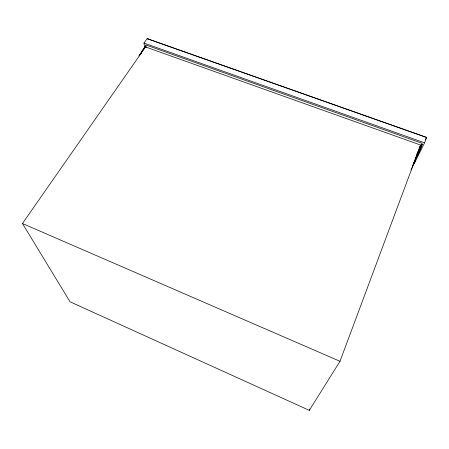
<?xml version="1.0" encoding="UTF-8"?>
<svg xmlns="http://www.w3.org/2000/svg" width="449" height="449" viewBox="0 0 449 449"><rect width="100%" height="100%" fill="white"/><g stroke="black" fill="none" stroke-linecap="round" stroke-linejoin="round"><path stroke-width="0.67" d="M415.757 159.373L414.068 163.913L424.569 142.838L426.55 137.473L425.742 137.08L147.104 38.648L143.989 43.087L144.724 47.908M413.394 163.616L417.121 156.1L418.984 151.089L419.388 151.234L422.155 144.499L419.445 151.796L412.289 166.209M419.445 151.796L419.007 151.639L417.121 156.1M340.011 361.293L420.601 145.038L145.56 46.954L22.45 223.512L70.061 301.807L309.288 410.352L340.011 361.293L22.45 223.512M414.528 162.319L411.065 169.918M309.288 410.352L309.788 409.045M419.057 148.181L420.601 145.038M416.958 153.676L422.088 143.27L145.79 44.934L146.194 47.639M416.358 155.685L421.92 144.415M418.44 152.009L422.155 144.499M414.955 159.249L418.984 151.089M417.143 155.399L419.007 151.639M417.211 155.623L419.388 151.234M425.411 139.768L426.55 137.473L147.104 38.648L148.181 38.928M141.514 53.369L141.295 51.989L145.515 45.938L145.919 47.392M145.712 46.006L139.033 55.878L141.66 52.118L141.295 51.989M143.989 43.087L424.569 142.838"/></g></svg>
